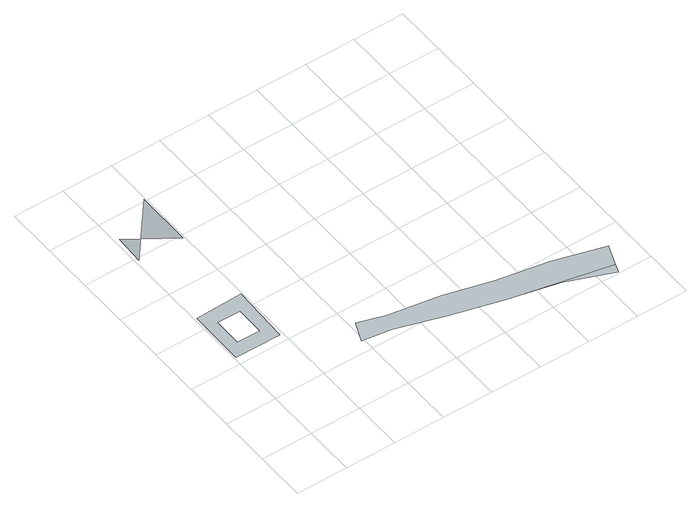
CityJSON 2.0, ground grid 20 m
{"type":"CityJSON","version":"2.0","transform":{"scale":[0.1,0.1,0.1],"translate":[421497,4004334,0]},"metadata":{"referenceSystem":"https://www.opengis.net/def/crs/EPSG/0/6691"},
"CityObjects":{
"object1":{"type":"GenericCityObject","attributes":{"description":"220-Ⅰ-012","validFromType":"1","prefecture":"08","disasterType":"2","areaType":"2","zoneNumber":"220-Ⅰ-012","zoneName":"八幡沢"},"geometry":[{"type":"MultiSurface","lod":"1","boundaries":[[[0,1,2,3],[4,5,6,7]]]}]},
"object2":{"type":"GenericCityObject","attributes":{"description":"220-Ⅰ-012","validFromType":"1","prefecture":"08","disasterType":"2","areaType":"2","zoneNumber":"220-Ⅰ-012","zoneName":"八幡沢"},"geometry":[{"type":"MultiSurface","lod":"1","boundaries":[[[8,9,10,11]]]}]},
"object3":{"type":"GenericCityObject","attributes":{"description":"220-Ⅰ-012","validFromType":"1","prefecture":"08","disasterType":"2","areaType":"2","zoneNumber":"220-Ⅰ-012","zoneName":"八幡沢"},"geometry":[{"type":"MultiSurface","lod":"1","boundaries":[[[12,13,14,15,16,17,18,19,20,21,22,23,24]]]}]},
"object4":{"type":"GenericCityObject","attributes":{"description":"220-Ⅰ-012","validFromType":"1","prefecture":"08","disasterType":"2","areaType":"2","zoneNumber":"220-Ⅰ-012","zoneName":"八幡沢"},"geometry":[{"type":"MultiSurface","lod":"1","boundaries":[[[12,13,25,15,16,17,18,19,20,21,22,23,24]]]}]}
},
"vertices":[
[188,432,0],[190,654,10],[10,656,0],[8,434,0],[55,600,0],[145,599,0],[144,488,0],[54,489,0],
[14,1099,10],[193,987,0],[195,1209,0],[13,988,0],
[1116,179,0],[918,215,0],[726,256,10],[528,296,0],[423,329,0],[390,249,0],[504,232,0],[695,173,0],[893,121,0],[1088,77,0],[1271,6,0],[1289,55,0],[1315,123,0],
[726,256,0]
]}
